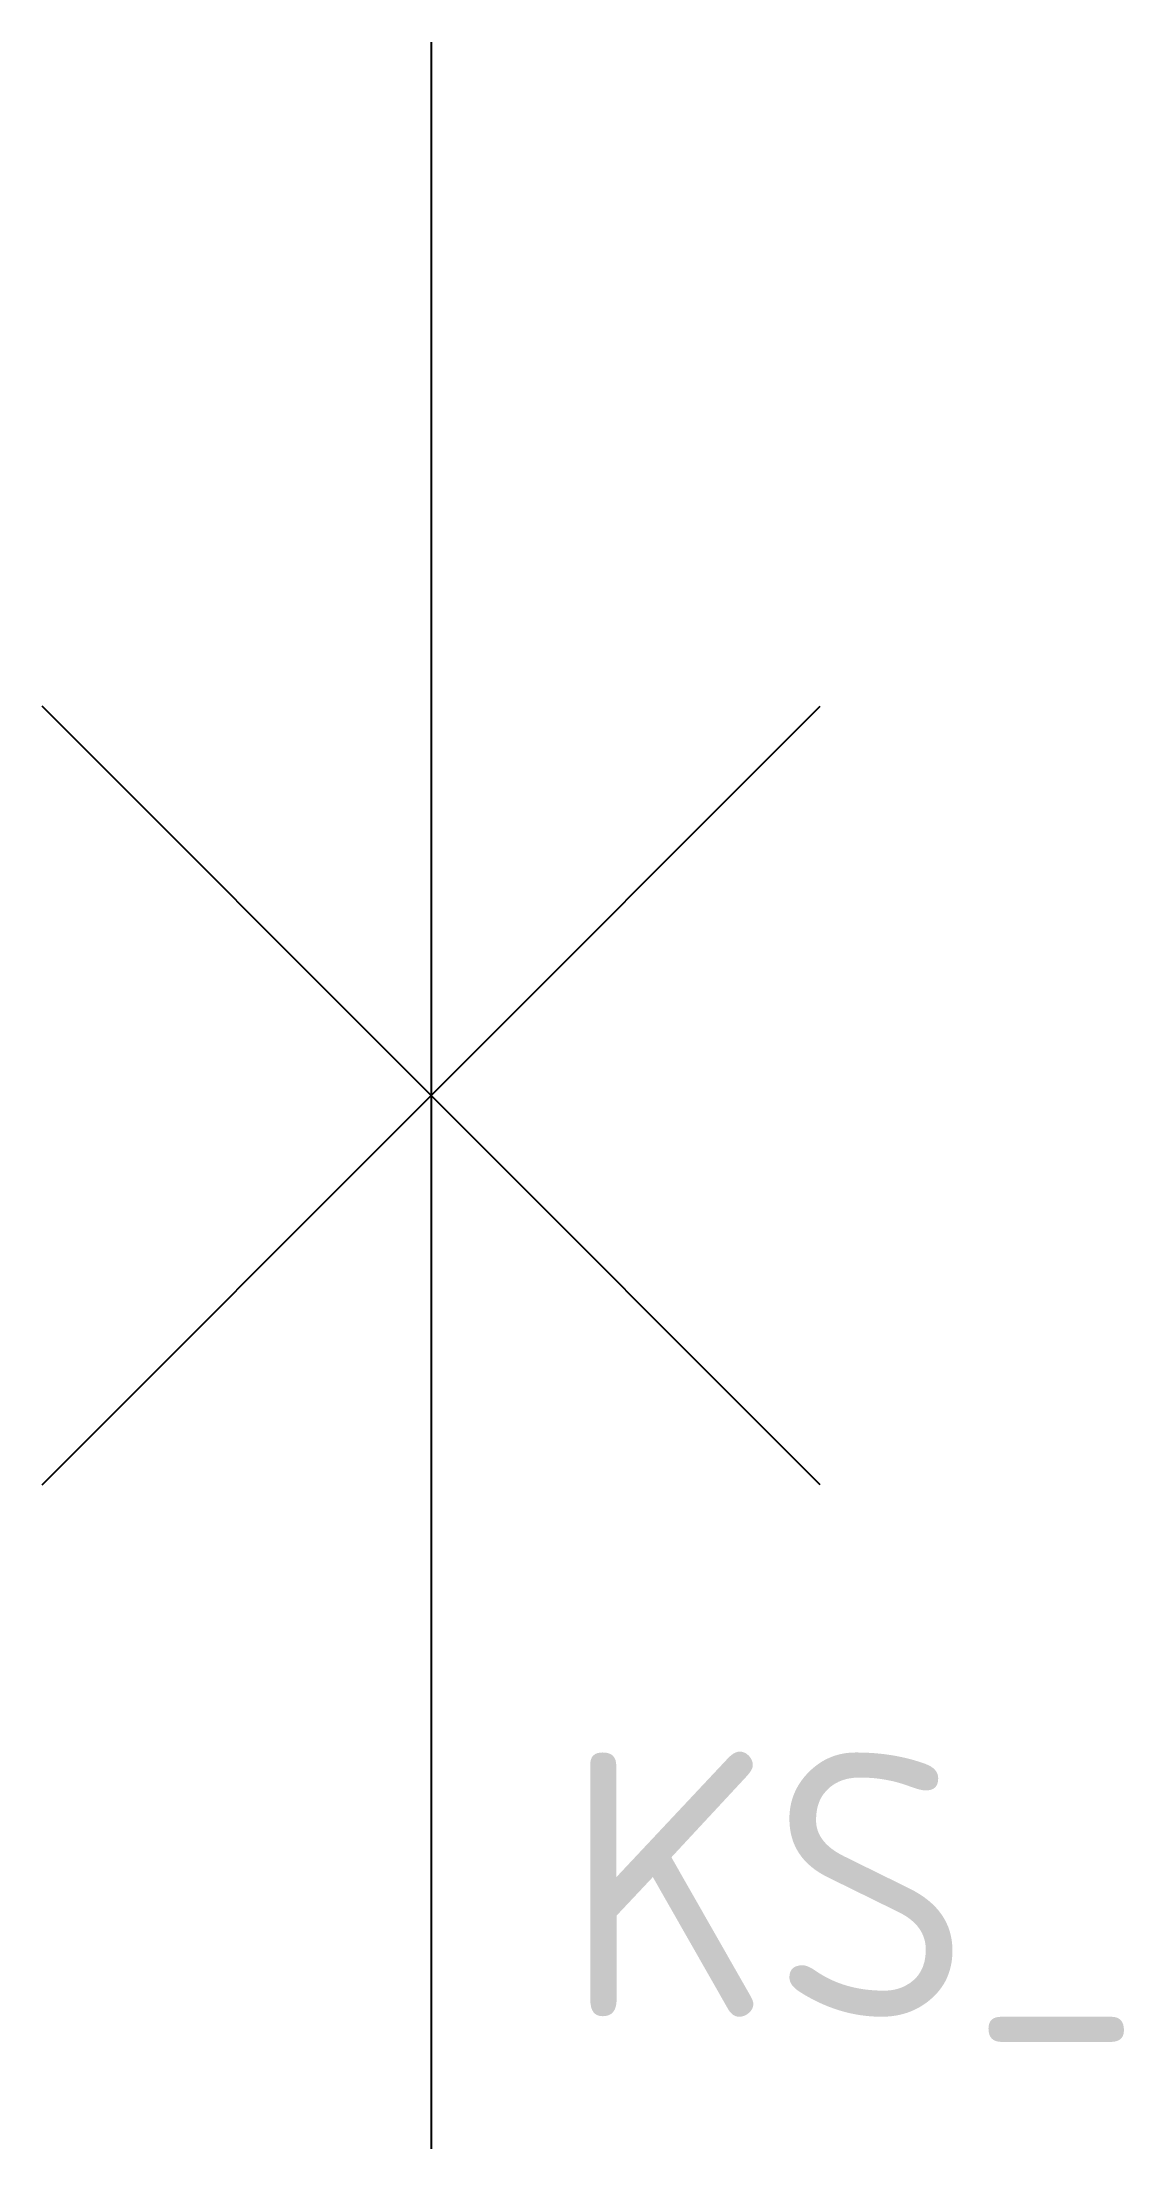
# Model space of a CAD drawing. Header units: metres. Extents: x -0.27 to 0.47, y -0.72 to 0.72.
import ezdxf

# ---------------------------------------------------------------- set-up
doc = ezdxf.new("R2010")
doc.units = ezdxf.units.M
doc.header["$MEASUREMENT"] = 0
doc.styles.add('Style-NLCS-ISO', font='')
doc.styles.get('Style-NLCS-ISO').set_extended_font_data('NLCS-ISO')

msp = doc.modelspace()

# ---------------------------------------------------------------- linework, layer by layer
for p, q in [((0.0001, 0.7175), (0.0001, -0.7175)), ((-0.2651, -0.2652), (0.2652, 0.2652)), ((0.2652, -0.2652), (-0.2651, 0.2652))]:
    msp.add_line(p, q)

# ---------------------------------------------------------------- texts
at = {"style": 'Style-NLCS-ISO'}
msp.add_text('KS_', height=0.18, dxfattribs=at).set_placement((0.0901, -0.6275))

doc.saveas('drawing.dxf')
